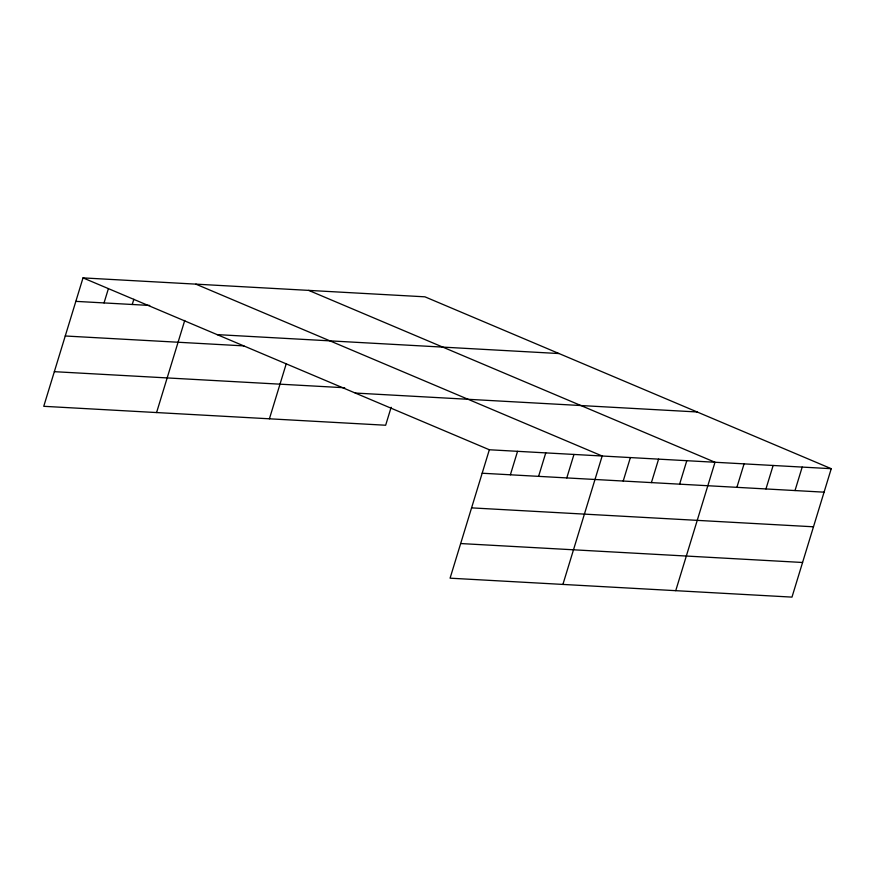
<?xml version="1.0" encoding="UTF-8"?>
<svg xmlns="http://www.w3.org/2000/svg" width="875" height="875" viewBox="0 0 875 875"><rect width="100%" height="100%" fill="white"/><g stroke="black" fill="none" stroke-linecap="round" stroke-linejoin="round"><path stroke-width="1.31" d="M831.25 468.694L489.344 449.761L450.078 578.178L791.984 597.111L831.25 468.694L424.922 296.822L83.016 277.889L43.75 406.306L385.656 425.239L391.147 407.28M104.038 302.925L108.423 288.575M132.245 304.489L133.842 299.272M156.581 412.552L184.745 320.436M269.412 418.797L286.234 363.781M510.377 474.797L517.552 451.325M538.584 476.361L545.759 452.889M566.792 477.925L573.967 454.453M562.909 584.423L602.175 456.006L195.836 284.134M623.208 481.042L630.383 457.57M651.416 482.606L658.591 459.134M679.623 484.17L686.798 460.698M675.741 590.669L715.006 462.252L308.667 290.38M736.892 487.342L744.067 463.87M765.953 488.95L773.128 465.478M795.014 490.558L802.189 467.086M75.83 301.361L149.713 305.452M217.098 334.611L559.005 353.544M65.242 335.989L243.895 345.887M54.337 371.678L344.728 387.756M355.25 393.05L697.156 411.972M482.169 473.233L824.075 492.166M471.581 507.872L813.487 526.794M460.666 543.55L802.572 562.483M83.016 277.889L489.344 449.761"/></g></svg>
